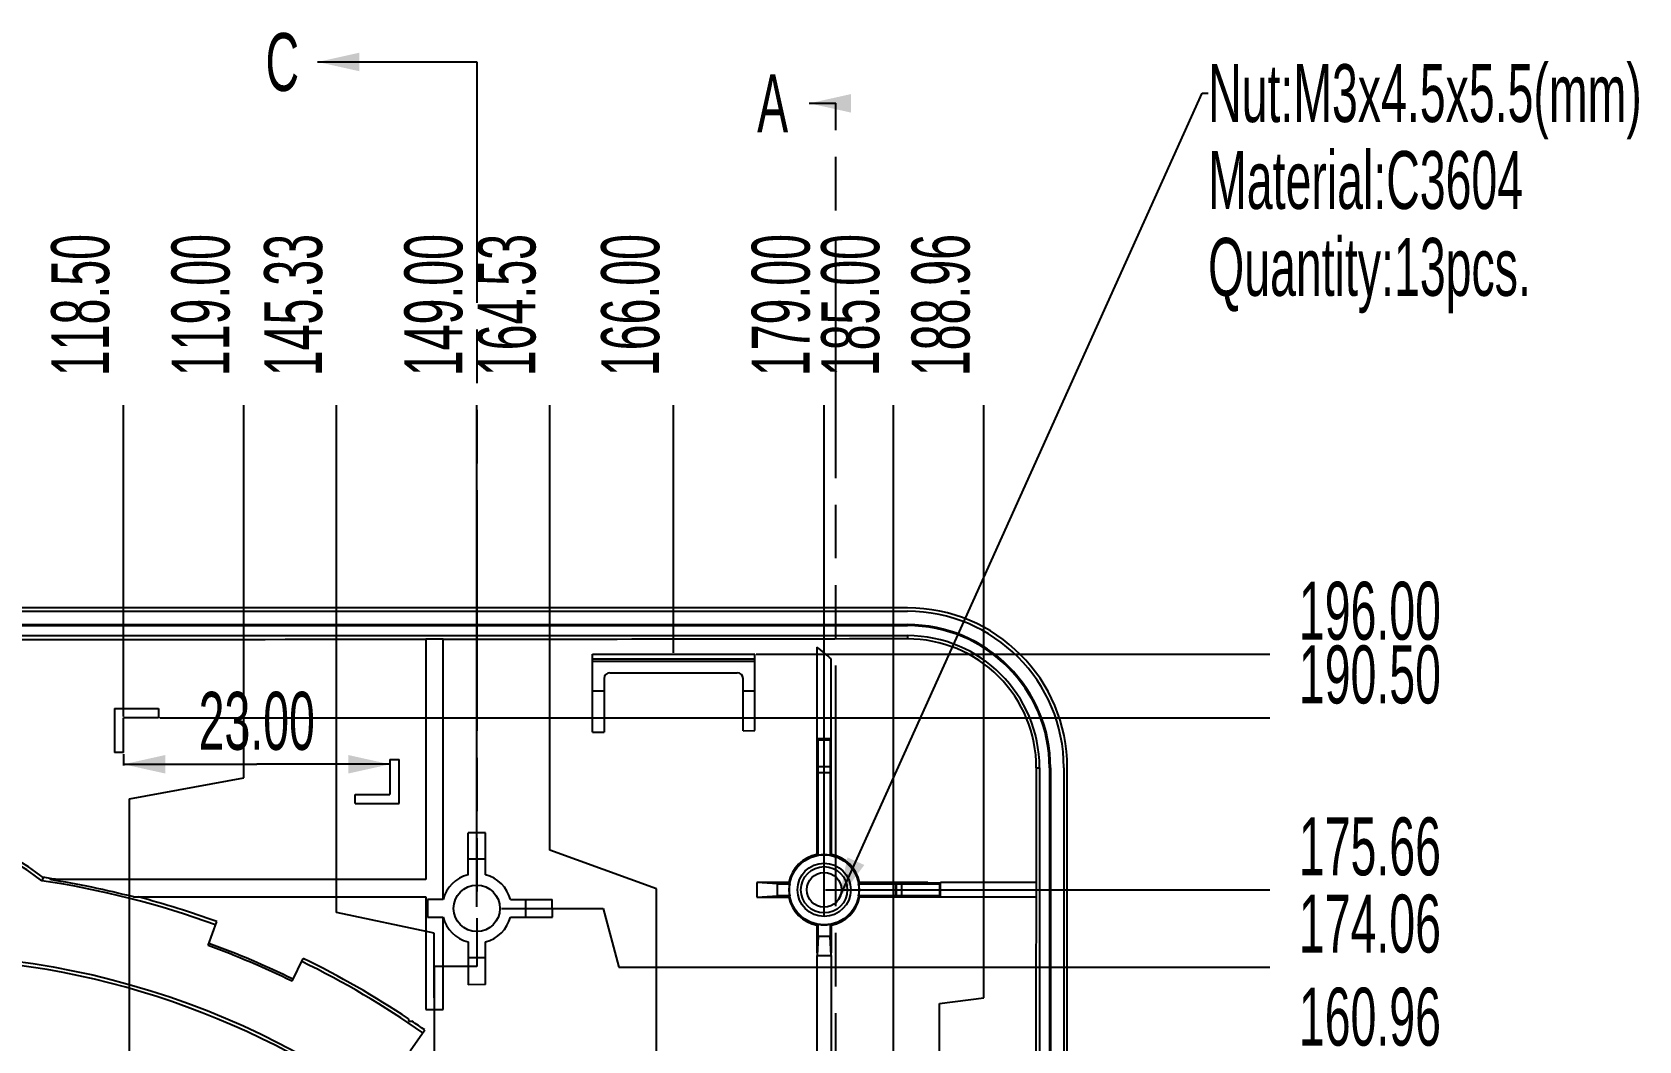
# Model space of a CAD drawing. Header units: millimetres. Extents: x -1 to 407, y -1 to 283.
# Drawn here: x 243.2 to 312.5, y 175.2 to 218.7 of the extents above; entities that cross this region are included whole.
import ezdxf
from ezdxf.enums import TextEntityAlignment as Align

# ---------------------------------------------------------------- set-up
doc = ezdxf.new("R2010")
doc.units = ezdxf.units.MM
doc.header["$LTSCALE"] = 23.1
doc.linetypes.add('PHANTOM', pattern=[0.8, 0.45, -0.05, 0.1, -0.05, 0.1, -0.05])
doc.layers.get('0').update_dxf_attribs({"linetype": 'CONTINUOUS'})
for name, color, linetype in [('_597970', 7, 'CONTINUOUS'), ('_754668', 7, 'CONTINUOUS'), ('DEFAULT_3', 7, 'PHANTOM')]:
    doc.layers.add(name, color=color, linetype=linetype)
doc.styles.get("Standard").update_dxf_attribs({"font": 'txt', "width": 0.6})
doc.dimstyles.new('DIMSTYLE_2', dxfattribs={"dimtxt": 2.5, "dimasz": 1.8, "dimexe": 0.05, "dimexo": 0.0625, "dimtad": 0, "dimtih": 1, "dimtoh": 1, "dimlfac": 2, "dimzin": 0, "dimdsep": 46, "dimtxsty": 'Standard', "dimblk": '_FILLED', "dimblk1": '_FILLED', "dimblk2": '_FILLED', "dimcen": 0.09, "dimadec": 0, "dimazin": 0, "dimtp": 0.01, "dimtm": 0.01, "dimtfac": 1, "dimtofl": 0, "dimtmove": 0, "dimatfit": 3, "dimldrblk": '_FILLED', "dimfxl": 1, "dimtolj": 1, "dimtzin": 0, "dimarcsym": 0})
doc.dimstyles.new('DIMSTYLE_4', dxfattribs={"dimtxt": 2.5, "dimasz": 1.8, "dimexe": 0.05, "dimexo": 0.0625, "dimtad": 1, "dimlfac": 2, "dimzin": 0, "dimdsep": 46, "dimtxsty": 'Standard', "dimblk": '_FILLED', "dimblk1": '_FILLED', "dimblk2": '_FILLED', "dimcen": 0.09, "dimadec": 0, "dimazin": 0, "dimtp": 0.01, "dimtm": 0.01, "dimtfac": 1, "dimtofl": 0, "dimtmove": 0, "dimatfit": 3, "dimldrblk": '_FILLED', "dimfxl": 1, "dimtolj": 1, "dimtzin": 0, "dimarcsym": 0})
doc.dimstyles.get("Standard").update_dxf_attribs({"dimtxt": 2.5, "dimasz": 1.8, "dimexe": 0.05, "dimexo": 0.0625, "dimtad": 1, "dimzin": 0, "dimdsep": 46, "dimtxsty": 'Standard', "dimblk": '_FILLED', "dimblk1": '_FILLED', "dimblk2": '_FILLED', "dimcen": 0.09, "dimadec": 0, "dimazin": 0, "dimtol": 1, "dimtp": 0.01, "dimtm": 0.01, "dimtfac": 1, "dimtofl": 0, "dimtmove": 0, "dimatfit": 3, "dimldrblk": '_FILLED', "dimfxl": 1, "dimtolj": 1, "dimtzin": 0, "dimarcsym": 0})

# ---------------------------------------------------------------- blocks, each defined once
blk = doc.blocks.new('_FILLED')
at = {"color": 0, "linetype": 'ByBlock'}
blk.add_solid([(0, 0), (-1, 0.222), (-1, -0.222)], dxfattribs=at)
blk = doc.blocks.new('*D26')
at = {"color": 2, "linetype": 'Continuous'}
blk.add_line((270.851, 191.91), (270.851, 202.598), dxfattribs=at)
at = {"color": 2, "linetype": 'Continuous', "width": 0.6}
blk.add_text('166.00', height=2.5, rotation=90, dxfattribs=at).set_placement((270.226, 203.848))
blk = doc.blocks.new('*D27')
at = {"color": 2, "linetype": 'Continuous'}
blk.add_line((277.351, 180.59), (277.351, 202.598), dxfattribs=at)
at = {"color": 2, "linetype": 'Continuous', "width": 0.6}
blk.add_text('179.00', height=2.5, rotation=90, dxfattribs=at).set_placement((276.726, 203.848))
blk = doc.blocks.new('*D28')
at = {"color": 2, "linetype": 'Continuous'}
for p, q in [((256.296, 180.7), (256.296, 202.598)), ((260.516, 179.804), (256.296, 180.7)), ((260.516, 177.021), (260.516, 179.804))]:
    blk.add_line(p, q, dxfattribs=at)
at = {"color": 2, "linetype": 'Continuous', "width": 0.6}
blk.add_text('145.33', height=2.5, rotation=90, dxfattribs=at).set_placement((255.671, 203.848))
blk = doc.blocks.new('*D29')
at = {"color": 2, "linetype": 'Continuous'}
blk.add_line((247.101, 189.16), (247.101, 202.598), dxfattribs=at)
at = {"color": 2, "linetype": 'Continuous', "width": 0.6}
blk.add_text('118.50', height=2.5, rotation=90, dxfattribs=at).set_placement((246.476, 203.848))
blk = doc.blocks.new('*D36')
at = {"color": 2, "linetype": 'Continuous'}
for p, q in [((284.253, 177.02), (284.253, 202.598)), ((282.331, 176.77), (284.253, 177.02)), ((282.331, 174.39), (282.331, 176.77))]:
    blk.add_line(p, q, dxfattribs=at)
at = {"color": 2, "linetype": 'Continuous', "width": 0.6}
blk.add_text('188.96', height=2.5, rotation=90, dxfattribs=at).set_placement((283.628, 203.848))
blk = doc.blocks.new('*D42')
at = {"color": 2, "linetype": 'Continuous'}
for p, q in [((265.51, 183.388), (265.51, 202.598)), ((270.116, 181.724), (265.51, 183.388)), ((270.116, 171.005), (270.116, 181.724))]:
    blk.add_line(p, q, dxfattribs=at)
at = {"color": 2, "linetype": 'Continuous', "width": 0.6}
blk.add_text('164.53', height=2.5, rotation=90, dxfattribs=at).set_placement((264.885, 203.848))
blk = doc.blocks.new('*D43')
at = {"color": 2, "linetype": 'Continuous'}
for p, q in [((252.298, 186.504), (252.298, 202.598)), ((247.353, 185.603), (252.298, 186.504)), ((247.353, 155.189), (247.353, 185.603))]:
    blk.add_line(p, q, dxfattribs=at)
at = {"color": 2, "linetype": 'Continuous', "width": 0.6}
blk.add_text('119.00', height=2.5, rotation=90, dxfattribs=at).set_placement((251.673, 203.848))
blk = doc.blocks.new('*D45')
at = {"color": 2, "linetype": 'Continuous'}
blk.add_line((280.351, 151.91), (280.351, 202.598), dxfattribs=at)
at = {"color": 2, "linetype": 'Continuous', "width": 0.6}
blk.add_text('185.00', height=2.5, rotation=90, dxfattribs=at).set_placement((279.726, 203.848))
blk = doc.blocks.new('*D58')
at = {"color": 2, "linetype": 'Continuous'}
blk.add_line((248.664, 189.098), (296.601, 189.098), dxfattribs=at)
at = {"color": 2, "linetype": 'Continuous', "width": 0.6}
blk.add_text('190.50', height=2.5, dxfattribs=at).set_placement((297.851, 189.723))
blk = doc.blocks.new('*D59')
at = {"color": 2, "linetype": 'Continuous'}
blk.add_line((277.414, 181.678), (296.601, 181.678), dxfattribs=at)
at = {"color": 2, "linetype": 'Continuous', "width": 0.6}
blk.add_text('175.66', height=2.5, dxfattribs=at).set_placement((297.851, 182.303))
blk = doc.blocks.new('*D61')
at = {"color": 2, "linetype": 'Continuous'}
blk.add_line((283.894, 174.328), (296.601, 174.328), dxfattribs=at)
at = {"color": 2, "linetype": 'Continuous', "width": 0.6}
blk.add_text('160.96', height=2.5, dxfattribs=at).set_placement((297.851, 174.953))
blk = doc.blocks.new('*D78')
at = {"color": 2, "linetype": 'Continuous'}
for p, q in [((247.101, 187.535), (247.101, 187.046)), ((247.101, 187.096), (252.851, 187.096)), ((258.601, 187.096), (252.851, 187.096)), ((258.601, 187.235), (258.601, 187.046))]:
    blk.add_line(p, q, dxfattribs=at)
at = {"color": 2, "linetype": 'Continuous', "xscale": 1.8, "yscale": 1.8, "zscale": 1.8, "rotation": 180}
blk.add_blockref('_FILLED', (247.101, 187.096), dxfattribs=at)
at = {"color": 2, "linetype": 'Continuous', "xscale": 1.8, "yscale": 1.8, "zscale": 1.8}
blk.add_blockref('_FILLED', (258.601, 187.096), dxfattribs=at)
at = {"color": 2, "linetype": 'Continuous', "width": 0.6}
blk.add_text('23.00', height=2.5, dxfattribs=at).set_placement((252.851, 187.721), align=Align.CENTER)
blk = doc.blocks.new('*D101')
at = {"color": 2, "linetype": 'Continuous'}
blk.add_line((274.414, 191.848), (296.601, 191.848), dxfattribs=at)
at = {"color": 2, "linetype": 'Continuous', "width": 0.6}
blk.add_text('196.00', height=2.5, dxfattribs=at).set_placement((297.851, 192.473))
blk = doc.blocks.new('*D117')
at = {"color": 2, "linetype": 'Continuous'}
blk.add_line((262.351, 180.94), (262.351, 202.598), dxfattribs=at)
at = {"color": 2, "linetype": 'Continuous', "width": 0.6}
blk.add_text('149.00', height=2.5, rotation=90, dxfattribs=at).set_placement((261.726, 203.848))
blk = doc.blocks.new('*D118')
at = {"color": 2, "linetype": 'Continuous'}
for p, q in [((263.414, 180.878), (267.816, 180.878)), ((267.816, 180.878), (268.486, 178.345)), ((268.486, 178.345), (296.601, 178.345))]:
    blk.add_line(p, q, dxfattribs=at)
at = {"color": 2, "linetype": 'Continuous', "width": 0.6}
blk.add_text('174.06', height=2.5, dxfattribs=at).set_placement((297.851, 178.97))

msp = doc.modelspace()

# ---------------------------------------------------------------- linework, layer by layer
at = {"layer": '_597970', "color": 7, "linetype": 'Continuous'}
for radius in [1.15, 0.75]:
    msp.add_circle((277.3513, 181.678), radius, dxfattribs=at)
at = {"layer": '_754668', "color": 7, "linetype": 'Continuous'}
for p, q in [((280.9513, 193.848), (194.7513, 193.848)), ((194.7513, 193.698), (280.9513, 193.698)), ((194.7513, 193.123), (280.9513, 193.123)), ((194.7513, 193.0792), (280.9513, 193.0792)), ((280.9513, 193.123), (280.9513, 193.0792)), ((194.7513, 192.6475), (280.9513, 192.6475)), ((260.1513, 192.5008), (260.1513, 182.1184)), ((260.9013, 192.5008), (260.1513, 192.5008)), ((260.9013, 181.253), (260.9013, 192.5008)), ((280.9513, 192.6475), (280.9513, 192.5083)), ((267.3513, 188.483), (267.3513, 191.848)), ((267.3513, 191.848), (274.3513, 191.848)), ((267.3513, 191.6452), (274.3513, 191.6452)), ((267.3513, 191.5529), (274.3513, 191.5529)), ((274.3513, 188.5512), (274.3513, 191.848)), ((277.0423, 192.155), (277.0423, 188.2065)), ((277.6604, 188.2065), (277.6604, 191.6469)), ((267.8513, 190.798), (267.8513, 188.4874)), ((268.1013, 191.048), (273.6013, 191.048)), ((273.8513, 188.5459), (273.8513, 190.798)), ((267.8513, 190.248), (267.3513, 190.248)), ((274.3513, 190.248), (273.8513, 190.248)), ((246.7013, 189.498), (246.7013, 187.598)), ((246.7013, 189.498), (248.6013, 189.498)), ((248.6013, 189.498), (248.6013, 189.098)), ((247.1013, 187.598), (247.1013, 189.098)), ((248.6013, 189.098), (247.1013, 189.098)), ((267.3513, 188.483), (267.8513, 188.4874)), ((273.8513, 188.5459), (274.3513, 188.5512)), ((277.0422, 188.2077), (277.0407, 183.2073)), ((277.0429, 187.9028), (277.0435, 188.2065)), ((277.0435, 188.2065), (277.6592, 188.2065)), ((277.0972, 188.1528), (277.0435, 188.2065)), ((277.0972, 186.9882), (277.0972, 188.1528)), ((277.0972, 188.1528), (277.6055, 188.1528)), ((277.6055, 188.1528), (277.6592, 188.2065)), ((277.6055, 188.1528), (277.6055, 186.9882)), ((277.6592, 187.9028), (277.6592, 188.2065)), ((247.1013, 187.598), (246.7013, 187.598)), ((277.6604, 187.9028), (277.6592, 187.9028)), ((277.6618, 183.2072), (277.6604, 187.9028)), ((258.6013, 187.298), (258.6013, 185.798)), ((258.6013, 187.298), (259.0013, 187.298)), ((259.0013, 185.398), (259.0013, 187.298)), ((277.0897, 186.7276), (277.095, 186.7382)), ((277.0897, 183.1668), (277.0897, 186.7276)), ((277.6129, 186.7276), (277.0897, 186.7276)), ((277.095, 186.7382), (277.6077, 186.7382)), ((277.6055, 186.9882), (277.0972, 186.9882)), ((277.6129, 186.7276), (277.6077, 186.7382)), ((277.6129, 186.7276), (277.6129, 183.1668)), ((286.5116, 186.948), (286.6509, 186.948)), ((286.6509, 186.948), (286.6509, 100.748)), ((287.0826, 186.948), (287.1263, 186.948)), ((287.0826, 186.948), (287.0826, 100.748)), ((287.1263, 186.948), (287.1263, 100.748)), ((287.7013, 186.948), (287.7013, 100.748)), ((287.8513, 100.748), (287.8513, 186.948)), ((257.1013, 185.398), (257.1013, 185.798)), ((257.1013, 185.798), (258.6013, 185.798)), ((257.1013, 185.398), (259.0013, 185.398)), ((261.9763, 182.3303), (261.9763, 184.1367)), ((262.7263, 184.1339), (261.9763, 184.1367)), ((262.7263, 182.3303), (262.7263, 184.1339)), ((262.7263, 183.003), (261.9763, 183.003)), ((243.624, 182.2143), (243.5631, 182.0725)), ((260.1513, 182.1184), (243.9198, 182.1184)), ((274.449, 181.9896), (274.446, 181.3662)), ((275.3306, 181.9396), (274.449, 181.9896)), ((275.8214, 181.9892), (274.449, 181.9896)), ((275.3306, 181.4164), (275.3306, 181.9396)), ((275.3306, 181.9396), (275.8625, 181.9396)), ((278.8401, 181.9396), (280.452, 181.9396)), ((281.8262, 181.9875), (278.8806, 181.9884)), ((280.452, 181.4164), (280.452, 181.9396)), ((280.452, 181.9396), (280.4626, 181.9343)), ((280.4626, 181.9343), (280.4626, 181.4216)), ((280.7125, 181.9321), (282.3262, 181.9321)), ((280.7125, 181.4238), (280.7125, 181.9321)), ((281.8262, 181.9875), (281.8262, 181.9858)), ((281.8262, 181.9858), (282.3799, 181.9858)), ((282.3262, 181.9321), (282.3799, 181.9858)), ((282.3262, 181.9321), (282.3262, 181.4238)), ((286.5042, 181.9875), (282.3799, 181.9875)), ((282.3799, 181.3701), (282.3799, 181.9858)), ((286.5042, 181.9875), (286.5042, 181.3684)), ((247.5296, 181.3684), (260.1513, 181.3684)), ((260.1513, 181.3684), (260.1513, 176.5085)), ((260.2263, 181.253), (260.2263, 180.503)), ((260.899, 181.253), (260.2263, 181.253)), ((263.8037, 181.253), (265.6127, 181.253)), ((264.4763, 180.503), (264.4763, 181.253)), ((265.6168, 180.503), (265.6127, 181.253)), ((274.446, 181.3662), (275.3306, 181.4164)), ((274.446, 181.3662), (275.8213, 181.3665)), ((275.8625, 181.4164), (275.3306, 181.4164)), ((280.452, 181.4164), (278.8401, 181.4164)), ((278.8807, 181.3674), (281.8262, 181.3683)), ((280.452, 181.4164), (280.4626, 181.4216)), ((282.3262, 181.4238), (280.7125, 181.4238)), ((281.8262, 181.3701), (282.3799, 181.3701)), ((281.8262, 181.3683), (281.8262, 181.3701)), ((282.3262, 181.4238), (282.3799, 181.3701)), ((282.3799, 181.3684), (286.5042, 181.3684)), ((260.2263, 180.503), (260.899, 180.503)), ((260.9013, 176.5085), (260.9013, 180.503)), ((263.8037, 180.503), (265.6168, 180.503)), ((250.7455, 179.2744), (251.1211, 180.3063)), ((277.0399, 180.1479), (277.0396, 178.953)), ((277.0897, 179.6573), (277.0897, 180.1892)), ((277.6129, 180.1892), (277.6129, 179.6573)), ((277.6629, 178.953), (277.6626, 180.1481)), ((261.9763, 179.4256), (261.9763, 177.5832)), ((262.7263, 177.586), (262.7263, 179.4256)), ((277.0897, 179.6573), (277.0435, 178.8419)), ((277.6129, 179.6573), (277.0897, 179.6573)), ((277.6592, 178.8419), (277.6129, 179.6573)), ((254.3779, 177.7325), (254.8593, 178.7195)), ((261.9763, 178.753), (262.7263, 178.753)), ((277.0396, 178.8419), (277.0396, 155.628)), ((277.0435, 178.8419), (277.6592, 178.8419)), ((277.663, 155.628), (277.663, 178.8419)), ((262.7263, 177.586), (261.9763, 177.5832)), ((260.1513, 176.5085), (260.9013, 176.5085)), ((259.4195, 176.0085), (259.5539, 176.0085)), ((259.4752, 174.73), (260.1051, 175.6296))]:
    msp.add_line(p, q, dxfattribs=at)
for centre, radius in [((277.3513, 181.678), 1.5103), ((277.3513, 181.678), 1), ((262.3513, 180.878), 1), ((237.8513, 143.848), 35.051)]:
    msp.add_circle(centre, radius, dxfattribs=at)
for centre, radius, start, end in [((280.9513, 186.948), 6.9, 0, 90), ((280.9513, 186.948), 6.75, 0, 90), ((280.9513, 186.948), 6.175, 0, 90), ((280.9513, 186.948), 6.1313, 0, 90), ((280.9513, 186.948), 5.6996, 0, 90), ((280.9614, 186.958), 5.5503, 359.896554, 90.103446), ((237.8513, 143.848), 62.2053, 50.210968, 50.947964), ((268.1013, 190.798), 0.25, 90, 180), ((273.6013, 190.798), 0.25, 0, 90), ((237.8513, 174.798), 9.249, 51.862344, 128.137656), ((237.8513, 174.7857), 9.4079, 52.149685, 125.588369), ((277.3509, 181.6775), 1.5609, 101.461425, 168.482266), ((273.9935, 179.4787), 4.8154, 49.98599, 50.742989), ((277.3513, 181.678), 1.5116, 80.034065, 99.965935), ((280.7089, 179.479), 4.815, 129.259605, 130.014031), ((277.3509, 181.6775), 1.5609, 11.486078, 78.512706), ((237.8513, 143.848), 38.649, 70, 81.501432), ((237.8513, 143.848), 38.7982, 80.538578, 81.443327), ((237.8513, 143.848), 38.7485, 75.53598, 80.989717), ((262.3513, 180.878), 1.5, 104.477512, 165.522488), ((262.3513, 180.878), 1.5, 14.477512, 75.522488), ((279.5518, 185.0367), 4.817, 219.247046, 220.01393), ((277.3513, 181.678), 1.5116, 170.034065, 189.965935), ((275.1524, 185.0355), 4.815, 319.985968, 320.740179), ((277.3513, 181.678), 1.5116, 350.034065, 9.965935), ((237.8513, 143.848), 38.7982, 70, 75.254449), ((279.5521, 178.3189), 4.8173, 139.98609, 140.755444), ((277.3509, 181.6775), 1.5609, 191.49296, 258.508257), ((277.3509, 181.6775), 1.5609, 281.517611, 348.538697), ((275.1521, 178.3202), 4.8154, 39.257336, 40.014013), ((262.3513, 180.878), 1.5, 194.477512, 255.522488), ((262.3513, 180.878), 1.5, 284.477512, 345.522488), ((273.9923, 183.8787), 4.8173, 309.244771, 310.013911), ((277.3513, 181.678), 1.5116, 260.034065, 279.965935), ((280.7101, 183.8784), 4.8169, 229.986067, 230.752629), ((237.8513, 143.848), 37.7, 64, 70), ((237.8513, 143.848), 37.7984, 64, 70), ((237.8513, 143.848), 34.8958, 52.692649, 89.384271), ((237.8513, 143.848), 38.649, 55, 64), ((237.8513, 143.848), 38.7982, 56.259629, 64), ((260.5163, 176.2585), 1.125, 187.52703, 192.839588), ((237.8513, 143.848), 38.7982, 55, 55.987719)]:
    msp.add_arc(centre, radius, start, end, dxfattribs=at)
for centre, major_axis, start_param, end_param in [((277.095, 186.9882), (0, 0.25), -3.1241394, -1.5707963), ((277.6077, 186.9882), (0, 0.25), 1.5707963, 3.1241394), ((280.7125, 181.9343), (0.25, 0), -3.1241394, -1.5707963), ((280.7125, 181.4216), (0.25, 0), 1.5707963, 3.1241394)]:
    msp.add_ellipse(centre, major_axis=major_axis, ratio=0.0087269, start_param=start_param, end_param=end_param, dxfattribs=at)
for points in [[(260.1513, 192.4796), (250.893, 192.4709), (241.6347, 192.4677), (232.3763, 192.4698)], [(280.9513, 192.5083), (274.268, 192.4961), (267.5847, 192.4868), (260.9013, 192.4804)], [(286.5116, 186.948), (286.5086, 185.2945), (286.5058, 183.641), (286.5032, 181.9875)], [(286.5022, 181.3684), (286.4886, 172.7883), (286.4797, 164.2081), (286.4755, 155.628)]]:
    msp.add_open_spline(points, degree=3, dxfattribs=at)
at = {"layer": 'DEFAULT_3', "color": 7, "linetype": 'PHANTOM'}
for p, q in [((262.3513, 217.4083), (262.3513, 178.3669)), ((277.8513, 70.0915), (277.8513, 215.6235)), ((260.5163, 178.3669), (260.5163, 137.0445)), ((262.3513, 178.3669), (260.5163, 178.3669))]:
    msp.add_line(p, q, dxfattribs=at)

# ---------------------------------------------------------------- texts
at = {"color": 7, "linetype": 'Continuous', "width": 0.6}
for s, p in [('C', (253.23, 216.1583)), ('A', (274.46, 214.3735))]:
    msp.add_text(s, height=2.5, dxfattribs=at).set_placement(p)
at = {"color": 2, "linetype": 'Continuous', "width": 0.6}
for s, p in [('Nut:M3x4.5x5.5(mm)  ', (293.9307, 214.8145)), ('Material:C3604', (293.9307, 211.0645)), ('Quantity:13pcs.', (293.9307, 207.3145))]:
    msp.add_text(s, height=2.5, dxfattribs=at).set_placement(p)

# ---------------------------------------------------------------- dimensions: what is measured, and where the dimension line sits
at = {"color": 2, "linetype": 'Continuous'}
for feature_location, offset, dtype, origin, picture, middle in [((270.8513, 191.9105), (0, 10.6875), 1, (187.8513, 191.848), '*D26', (268.9763, 208.348)), ((277.3513, 180.5905), (0, 22.0075), 1, (187.8513, 180.528), '*D27', (275.4763, 208.348)), ((260.5163348028, 177.0209585461), (-4.2202712784, 25.577), 0, (187.8513348028, 176.9584585461), '*D28', (254.4210635244, 208.3479585461)), ((247.1013, 189.1605), (0, 13.4375), 1, (187.8513, 187.598), '*D29', (245.2263, 208.348)), ((282.3313348028, 174.3904585461), (1.9217386859, 28.2075), 0, (187.8513348028, 174.3279585461), '*D36', (282.3780734887, 208.3479585461)), ((270.1163348028, 171.0054585461), (-4.6063232768, 31.5925), 0, (187.8513348028, 170.9429585461), '*D42', (263.635011526, 208.3479585461)), ((247.3533348028, 155.1894585461), (4.9448990609, 47.4085), 0, (187.8513348028, 155.1269585461), '*D43', (250.4232338637, 208.3479585461)), ((280.3513, 151.9105), (0, 50.6875), 1, (187.8513, 151.848), '*D45', (278.4763, 208.348)), ((262.3513, 180.9405), (0, 21.6575), 1, (187.8513, 180.878), '*D117', (260.4763, 208.348)), ((274.4138, 191.848), (22.1875, 0), 0, (274.3513, 93.848), '*D101', (302.3513, 193.723)), ((248.6638, 189.098), (47.9375, 0), 0, (248.6013, 93.848), '*D58', (302.3513, 190.973)), ((277.4138, 181.678), (19.1875, 0), 0, (277.3513, 93.848), '*D59', (302.3513, 183.553)), ((263.4138, 180.878), (33.1875, -2.5333), 0, (263.3513, 93.848), '*D118', (302.3513, 180.2197)), ((283.8938, 174.328), (12.7075, 0), 0, (283.8313, 93.848), '*D61', (302.3513, 176.203))]:
    dim = msp.add_ordinate_dim(feature_location=feature_location, offset=offset, dtype=dtype, origin=origin, dimstyle='DIMSTYLE_2', override={"dimtad": 1, "dimtih": 0, "dimtoh": 0}, dxfattribs=at)
    dim.commit()
    dim.dimension.update_dxf_attribs({"geometry": picture, "text_midpoint": middle})
dim = msp.add_linear_dim(base=(258.6013, 187.0956), p1=(247.1013, 187.598), p2=(258.6013, 187.298), dimstyle='DIMSTYLE_4', dxfattribs=at)
dim.commit()
dim.dimension.update_dxf_attribs({"geometry": '*D78', "text_midpoint": (252.8513, 187.0956), "dimtype": 160})

# ---------------------------------------------------------------- leaders
at = {"color": 7, "linetype": 'Continuous'}
for points in [[(255.48, 217.4083), (262.3513, 217.4083)], [(276.71, 215.6235), (277.8513, 215.6235)]]:
    msp.add_leader(points, dimstyle='Standard', override={"dimtad": 0}, dxfattribs=at)
at = {"color": 2, "linetype": 'Continuous'}
msp.add_leader([(277.982, 181.272), (293.6807, 216.0645), (293.9307, 216.0645)], dimstyle='Standard', override={"dimtad": 0}, dxfattribs=at)

doc.saveas('drawing.dxf')
